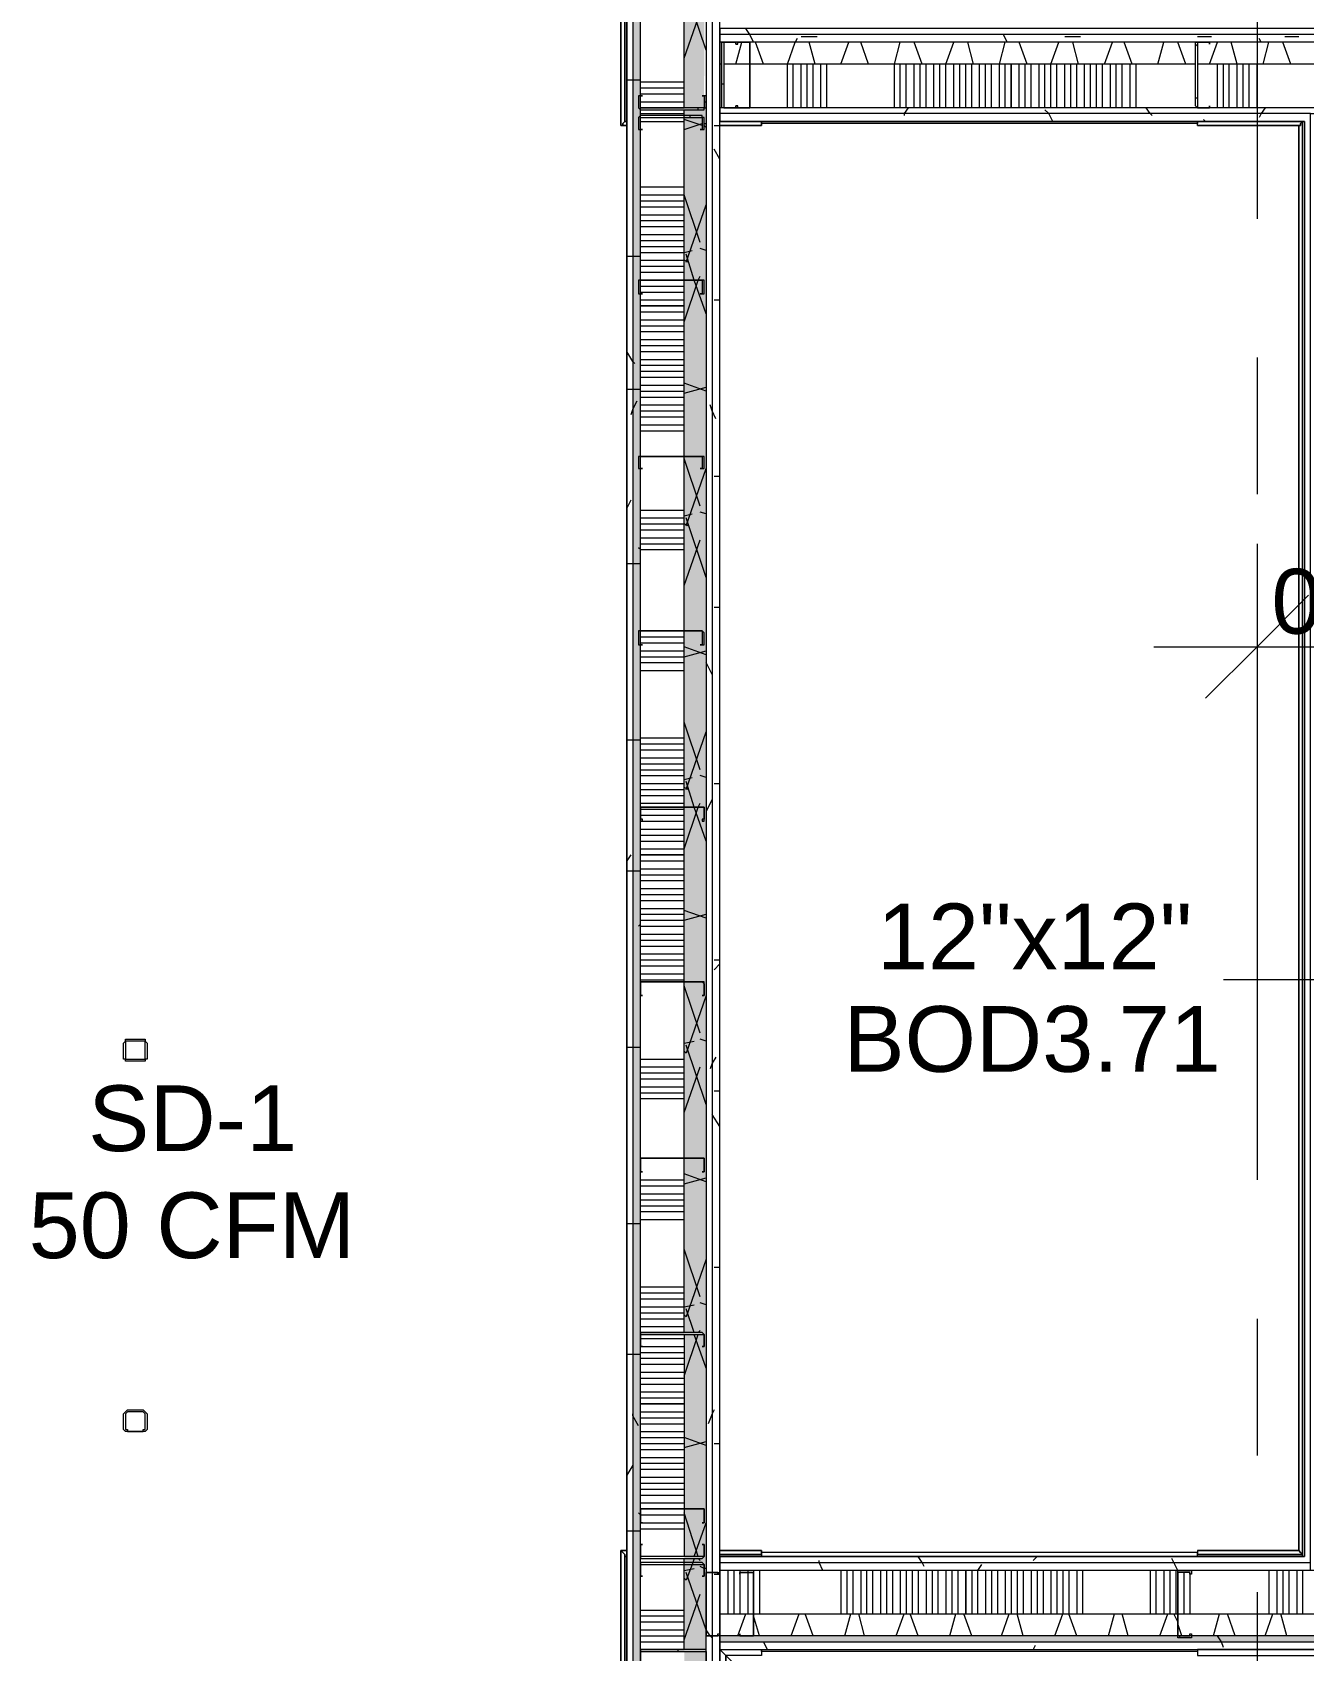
# Model space of a CAD drawing. Header units: metres. Extents: x -2 to 237, y -8 to 52.
# Drawn here: x 28.026 to 30.964, y 26.922 to 30.663 of the extents above; entities that cross this region are included whole.
import ezdxf

# ---------------------------------------------------------------- set-up
doc = ezdxf.new("R2010")
doc.units = ezdxf.units.M
doc.layers.add('HVAC - Ductos', color=5, linetype='Continuous', lineweight=0)
doc.layers.add('PDF_Text', color=7, linetype='Continuous', lineweight=0)
doc.layers.add('PDF_Geometry', color=7, linetype='Continuous', lineweight=0, true_color=0xaaaaaa)
doc.layers.add('PDF_Solid Fills', color=7, linetype='Continuous', lineweight=0, true_color=0xffffff)
doc.styles.add('PDF Helvetica', font='')
doc.styles.get('PDF Helvetica').set_extended_font_data('Helvetica')

msp = doc.modelspace()

# ---------------------------------------------------------------- hatches: boundary and pattern name
at = {"layer": 'PDF_Solid Fills', "lineweight": 0, "transparency": 33554559}
for points in [[(29.4134, 25.554), (29.4317, 25.554), (29.4317, 31.2993), (29.4271, 31.3039), (29.4317, 31.912), (29.4317, 31.9133), (29.4134, 31.9133)], [(29.5783, 30.493), (29.5829, 31.9133), (29.5325, 31.9133), (29.5325, 25.554), (29.5829, 25.554), (29.5829, 30.4884)], [(30.6733, 26.9514), (30.6733, 26.956), (29.615, 26.956), (29.615, 26.9423), (31.1499, 26.9423), (31.1499, 26.956), (30.7009, 26.956)]]:
    msp.add_hatch(color=256, dxfattribs=at).paths.add_polyline_path(points)
h = msp.add_hatch(color=256, dxfattribs=at)
h.paths.add_polyline_path([(30.7009, 27.1026), (30.7009, 27.1072), (30.6733, 27.1072)])
h.paths.add_polyline_path([(30.7054, 26.956), (30.6733, 26.956), (30.7054, 26.9514)])

# ---------------------------------------------------------------- linework, layer by layer
at = {"layer": 'HVAC - Ductos', "lineweight": 0}
for points in [[(30.8566, 29.4805), (30.8566, 29.2422), (30.8566, 29.0039)], [(30.9757, 29.3613), (30.8566, 29.2422), (30.7375, 29.1231)], [(30.6183, 29.2422), (31.8004, 29.2422)], [(31.5622, 28.4725), (30.7788, 28.4725)]]:
    msp.add_lwpolyline(points, dxfattribs=at)
at = {"layer": 'PDF_Geometry', "lineweight": 0}
for points in [[(29.615, 25.554), (29.615, 31.8766), (29.615, 31.9133), (29.615, 31.9683), (29.615, 32.518), (31.159, 32.518), (31.3194, 32.518), (31.3194, 32.738), (31.159, 32.738), (29.3997, 32.738), (29.3997, 32.518), (29.3997, 31.9133), (29.3997, 25.554)], [(40.3131, 32.7197), (39.5022, 32.7197), (39.5022, 32.7334), (38.7828, 32.7334), (31.8142, 32.7334), (31.8142, 32.7197), (31.3194, 32.7197), (31.159, 32.7197), (29.4134, 32.7197), (29.4134, 32.7059), (29.4134, 32.518), (29.4134, 31.9133), (29.4134, 25.554), (29.4134, 22.5485)], [(29.3997, 22.4523), (29.3997, 22.4385), (29.3997, 22.4568), (29.9907, 22.4568), (29.9907, 22.5485), (29.4317, 22.5485), (29.4317, 25.554), (29.4317, 31.9133), (29.4317, 32.1103), (29.4317, 32.5135), (29.4317, 32.6555), (29.5325, 32.6555), (29.9357, 32.6555), (30.3434, 32.6555), (30.7467, 32.6555)], [(29.4317, 30.4884), (29.5325, 30.4884), (29.5325, 30.8916), (29.5325, 31.2947), (29.5325, 31.7025), (29.5325, 31.9133), (29.5325, 32.1103), (29.5325, 32.5135), (29.5325, 32.518), (29.5325, 32.5502), (29.5325, 32.6555), (29.4317, 32.6555)], [(38.7828, 32.5502), (31.8142, 32.5502), (31.3194, 32.5502), (31.159, 32.5502), (29.5829, 32.5502), (29.5325, 32.5502), (29.5829, 32.5502), (29.5829, 32.5364), (29.5829, 32.518), (29.5829, 31.9133), (29.5829, 27.1026)], [(31.104, 32.5226), (29.615, 32.5226), (29.615, 32.518), (29.615, 31.9133), (29.615, 32.5226), (29.5967, 32.5226), (29.5967, 31.9133), (29.5967, 27.1026), (29.5967, 26.956), (29.5967, 25.554), (29.5967, 25.5356)], [(29.3997, 25.554), (29.3997, 31.9133)], [(29.615, 26.9239), (29.615, 25.554), (29.615, 31.9133), (29.615, 31.8766), (29.615, 31.8583), (29.6287, 31.8491), (31.2277, 31.8491)], [(30.8566, 31.501), (30.8566, 30.2318)], [(29.3997, 30.7725), (29.3997, 30.4563), (29.3951, 30.4563), (29.3905, 30.4518), (29.3905, 30.4472), (29.3859, 30.4472), (29.3997, 30.4472), (29.3859, 30.4472), (29.3859, 30.7725), (29.3859, 30.4472), (29.3905, 30.4472), (29.3905, 30.4518), (29.3951, 30.4563), (29.3997, 30.4563), (29.3997, 30.6809)], [(29.615, 26.9422), (30.9666, 26.9422), (31.1499, 26.9422), (31.1636, 26.9422), (31.1636, 30.4563), (31.1636, 30.6396), (31.1636, 30.6579), (29.615, 30.6579)], [(31.1499, 30.5892), (31.1499, 26.956), (31.1499, 30.4563), (31.1499, 30.5892), (31.1499, 30.6396), (29.615, 30.6396)], [(29.6241, 30.6396), (29.6241, 30.6396)], [(30.7191, 30.6396), (30.7191, 30.6396)], [(29.6516, 30.635), (29.6516, 30.635)], [(30.7467, 30.635), (30.7467, 30.635)], [(30.9986, 27.1072), (30.9803, 27.1072), (30.9803, 30.4746), (30.9986, 30.4746), (30.9986, 30.3922), (30.9986, 29.989), (30.9986, 30.3922), (30.9986, 30.4884), (31.0994, 30.4884), (31.0994, 30.3922), (31.0994, 29.989), (31.0994, 30.3922), (31.0994, 30.5892), (31.0994, 30.4884), (31.0994, 30.4563), (31.0994, 30.3922), (31.0994, 29.989), (30.9986, 29.989), (30.9986, 30.3922), (30.9986, 30.4563), (30.9986, 30.4746), (30.9986, 30.4884), (29.615, 30.4884)], [(29.6195, 30.5892), (29.615, 30.5892)], [(30.7146, 30.5892), (29.6838, 30.5892), (29.6241, 30.5892)], [(29.7708, 30.4884), (29.7708, 30.5892)], [(29.7845, 30.4884), (29.7845, 30.5892)], [(29.8028, 30.4884), (29.8028, 30.5892)], [(29.8166, 30.4884), (29.8166, 30.5892)], [(29.8304, 30.4884), (29.8304, 30.5892)], [(29.8486, 30.4884), (29.8486, 30.5892)], [(29.8624, 30.4884), (29.8624, 30.5892)], [(30.0182, 30.4884), (30.0182, 30.5892)], [(30.0319, 30.4884), (30.0319, 30.5892)], [(30.0457, 30.4884), (30.0457, 30.5892)], [(30.064, 30.4884), (30.064, 30.5892)], [(30.0777, 30.4884), (30.0777, 30.5892)], [(30.0915, 30.4884), (30.0915, 30.5892)], [(30.1098, 30.4884), (30.1098, 30.5892)], [(30.1235, 30.4884), (30.1235, 30.5892)], [(30.1373, 30.4884), (30.1373, 30.5892)], [(30.1556, 30.4884), (30.1556, 30.5892)], [(30.1693, 30.4884), (30.1693, 30.5892)], [(30.1831, 30.4884), (30.1831, 30.5892)], [(30.1969, 30.4884), (30.1969, 30.5892)], [(30.2152, 30.4884), (30.2152, 30.5892)], [(30.229, 30.4884), (30.229, 30.5892)], [(30.2427, 30.4884), (30.2427, 30.5892)], [(30.261, 30.4884), (30.261, 30.5892)], [(30.2747, 30.4884), (30.2747, 30.5892)], [(30.3068, 30.4884), (30.3068, 30.5892)], [(30.3206, 30.4884), (30.3206, 30.5892)], [(30.3343, 30.4884), (30.3343, 30.5892)], [(30.3526, 30.4884), (30.3526, 30.5892)], [(30.3664, 30.4884), (30.3664, 30.5892)], [(30.3801, 30.4884), (30.3801, 30.5892)], [(30.3938, 30.4884), (30.3938, 30.5892)], [(30.4122, 30.4884), (30.4122, 30.5892)], [(30.426, 30.4884), (30.426, 30.5892)], [(30.4397, 30.4884), (30.4397, 30.5892)], [(30.458, 30.4884), (30.458, 30.5892)], [(30.4718, 30.4884), (30.4718, 30.5892)], [(30.4855, 30.4884), (30.4855, 30.5892)], [(30.4993, 30.4884), (30.4993, 30.5892)], [(30.5176, 30.4884), (30.5176, 30.5892)], [(30.5313, 30.4884), (30.5313, 30.5892)], [(30.5451, 30.4884), (30.5451, 30.5892)], [(30.5634, 30.4884), (30.5634, 30.5892)], [(30.5771, 30.4884), (30.5771, 30.5892)], [(31.0994, 30.4884), (31.0994, 30.5892), (31.0124, 30.5892), (30.7191, 30.5892)], [(30.765, 30.4884), (30.765, 30.5892)], [(30.7788, 30.4884), (30.7788, 30.5892)], [(30.7925, 30.4884), (30.7925, 30.5892)], [(30.8108, 30.4884), (30.8108, 30.5892)], [(30.8245, 30.4884), (30.8245, 30.5892)], [(30.8383, 30.4884), (30.8383, 30.5892)], [(30.8566, 30.4884), (30.8566, 30.5892)], [(29.4317, 30.548), (29.5325, 30.548)], [(29.4317, 30.5342), (29.5325, 30.5342)], [(29.4317, 30.5205), (29.5325, 30.5205)], [(29.4317, 30.5022), (29.5325, 30.5022)], [(29.6516, 30.493), (29.6516, 30.493)], [(30.7467, 30.493), (30.7467, 30.493)], [(29.4317, 27.657), (29.5325, 27.657), (29.5325, 28.0601), (29.5325, 28.4679), (29.5325, 28.8711), (29.5325, 29.2788), (29.5325, 29.682), (29.5325, 30.0898), (29.5325, 30.4655), (29.5325, 30.4838)], [(29.4317, 30.4746), (29.5325, 30.4746)], [(29.4317, 30.4563), (29.5325, 30.4563)], [(29.615, 27.1255), (30.9666, 27.1255), (30.9803, 27.1255), (30.9803, 30.4563), (30.9803, 30.4746), (29.615, 30.4746)], [(30.9666, 30.4563), (29.615, 30.4563), (29.7112, 30.4563), (29.615, 30.4563), (29.7112, 30.4563), (29.615, 30.4563), (29.7112, 30.4563), (29.7112, 30.4518), (29.7112, 30.4563)], [(30.962, 27.1392), (30.962, 30.4563), (30.962, 27.1438), (30.962, 30.4563), (30.9574, 30.4518), (30.9574, 30.4472), (30.9528, 30.4472), (30.9574, 30.4472), (30.9574, 30.4518), (30.962, 30.4563), (30.7191, 30.4563), (30.962, 30.4563), (30.9574, 30.4518), (30.9574, 30.4472), (30.9528, 30.4472), (30.9528, 27.153), (30.9528, 30.4472), (30.9528, 27.153), (30.9574, 27.1484), (30.962, 27.1438), (30.962, 27.1392), (30.962, 27.1438), (30.9574, 27.1484), (30.9528, 27.153), (30.9528, 30.4472), (30.7191, 30.4472), (30.7191, 30.4518), (29.7112, 30.4518)], [(30.7191, 30.4563), (30.962, 30.4563), (30.7191, 30.4563)], [(30.7191, 30.4563), (30.7191, 30.4518), (30.7191, 30.4563), (30.7834, 30.4563)], [(30.962, 30.4563), (30.962, 27.1438), (30.962, 30.4563), (30.962, 27.1392), (30.7191, 27.1392), (30.7191, 27.1484), (30.7191, 27.1438)], [(30.7191, 30.4472), (30.9528, 30.4472), (30.7191, 30.4472), (30.7191, 30.4518)], [(29.7112, 30.4472), (29.7112, 30.4472)], [(30.7191, 30.4472), (30.7191, 30.4472)], [(29.4317, 30.3052), (29.5325, 30.3052)], [(29.4317, 30.2868), (29.5325, 30.2868)], [(29.4317, 30.2731), (29.5325, 30.2731)], [(29.4317, 30.2593), (29.5325, 30.2593)], [(29.4317, 30.241), (29.5325, 30.241)], [(29.4317, 30.2273), (29.5325, 30.2273)], [(29.4317, 30.2135), (29.5325, 30.2135)], [(29.4317, 30.1951), (29.5325, 30.1951)], [(29.4317, 30.1815), (29.5325, 30.1815)], [(29.4317, 30.1677), (29.5325, 30.1677)], [(29.4317, 30.1539), (29.5325, 30.1539)], [(29.4317, 30.1356), (29.5325, 30.1356)], [(29.4317, 30.1219), (29.5325, 30.1219)], [(29.4317, 30.1081), (29.5325, 30.1081)], [(29.4317, 30.0898), (29.5325, 30.0898)], [(29.4317, 30.0761), (29.5325, 30.0761)], [(29.4317, 30.0623), (29.5325, 30.0623)], [(29.4317, 30.044), (29.5325, 30.044)], [(29.4317, 30.0165), (29.5325, 30.0165)], [(29.4317, 29.9982), (29.5325, 29.9982)], [(29.4317, 29.9844), (29.5325, 29.9844)], [(29.4317, 29.9707), (29.5325, 29.9707)], [(29.4317, 29.9524), (29.5325, 29.9524)], [(29.4317, 29.9386), (29.5325, 29.9386)], [(29.4317, 29.9248), (29.5325, 29.9248)], [(29.4317, 29.9066), (29.5325, 29.9066)], [(29.4317, 29.8928), (29.5325, 29.8928)], [(30.8566, 29.9111), (30.8566, 29.595)], [(29.4317, 29.879), (29.5325, 29.879)], [(29.4317, 29.8653), (29.5325, 29.8653)], [(29.4317, 29.847), (29.5325, 29.847)], [(29.4317, 29.8332), (29.5325, 29.8332)], [(29.4317, 29.8195), (29.5325, 29.8195)], [(29.4317, 29.8012), (29.5325, 29.8012)], [(29.4317, 29.7874), (29.5325, 29.7874)], [(29.4317, 29.7737), (29.5325, 29.7737)], [(29.4317, 29.7554), (29.5325, 29.7554)], [(29.4317, 29.7416), (29.5325, 29.7416)], [(29.4317, 29.5583), (29.5325, 29.5583)], [(29.4317, 29.54), (29.5325, 29.54)], [(29.4317, 29.5263), (29.5325, 29.5263)], [(29.4317, 29.5125), (29.5325, 29.5125)], [(29.4317, 29.4942), (29.5325, 29.4942)], [(29.4317, 29.4805), (29.5325, 29.4805)], [(29.4317, 29.4667), (29.5325, 29.4667)], [(29.4317, 29.2788), (29.5325, 29.2788)], [(29.4317, 29.2651), (29.5325, 29.2651)], [(30.8566, 29.2788), (30.8566, 28.0097)], [(29.4317, 29.2514), (29.5325, 29.2514)], [(29.4317, 29.233), (29.5325, 29.233)], [(29.4317, 29.2193), (29.5325, 29.2193)], [(29.4317, 29.2056), (29.5325, 29.2056)], [(29.4317, 29.1872), (29.5325, 29.1872)], [(29.4317, 29.0315), (29.5325, 29.0315)], [(29.4317, 29.0177), (29.5325, 29.0177)], [(29.4317, 29.0039), (29.5325, 29.0039)], [(29.4317, 28.9856), (29.5325, 28.9856)], [(29.4317, 28.9719), (29.5325, 28.9719)], [(29.4317, 28.9581), (29.5325, 28.9581)], [(29.4317, 28.9444), (29.5325, 28.9444)], [(29.4317, 28.9261), (29.5325, 28.9261)], [(29.4317, 28.9123), (29.5325, 28.9123)], [(29.4317, 28.8986), (29.5325, 28.8986)], [(29.4317, 28.8803), (29.5325, 28.8803)], [(29.4317, 28.8665), (29.5325, 28.8665)], [(29.4317, 28.8528), (29.5325, 28.8528)], [(29.4317, 28.839), (29.5325, 28.839)], [(29.4317, 28.8207), (29.5325, 28.8207)], [(29.4317, 28.807), (29.5325, 28.807)], [(29.4317, 28.7932), (29.5325, 28.7932)], [(29.4317, 28.7749), (29.5325, 28.7749)], [(29.4317, 28.7474), (29.5325, 28.7474)], [(29.4317, 28.729), (29.5325, 28.729)], [(29.4317, 28.7153), (29.5325, 28.7153)], [(29.4317, 28.7016), (29.5325, 28.7016)], [(29.4317, 28.6832), (29.5325, 28.6832)], [(29.4317, 28.6695), (29.5325, 28.6695)], [(29.4317, 28.6558), (29.5325, 28.6558)], [(29.4317, 28.6374), (29.5325, 28.6374)], [(29.4317, 28.6237), (29.5325, 28.6237)], [(29.6425, 25.5769), (29.6425, 26.8964), (29.6379, 26.901), (29.6333, 26.9055), (29.6287, 26.9101), (29.6287, 25.5678), (29.6287, 26.9101), (29.615, 26.9239), (30.9666, 26.9239), (31.1636, 26.9239), (31.1819, 26.9239), (30.7191, 26.9239), (30.7191, 26.9101), (31.1819, 26.9101), (31.1819, 26.9239), (31.1819, 28.6283), (34.1875, 28.6283), (39.7175, 28.6283)], [(29.4317, 28.6099), (29.5325, 28.6099)], [(29.4317, 28.5962), (29.5325, 28.5962)], [(29.4317, 28.5779), (29.5325, 28.5779)], [(29.4317, 28.5641), (29.5325, 28.5641)], [(29.4317, 28.5503), (29.5325, 28.5503)], [(29.4317, 28.5321), (29.5325, 28.5321)], [(29.4317, 28.5183), (29.5325, 28.5183)], [(29.4317, 28.5045), (29.5325, 28.5045)], [(29.4317, 28.4863), (29.5325, 28.4863)], [(29.4317, 28.4725), (29.5325, 28.4725)], [(29.4317, 28.2892), (29.5325, 28.2892)], [(29.4317, 28.2709), (29.5325, 28.2709)], [(29.4317, 28.2572), (29.5325, 28.2572)], [(29.4317, 28.2434), (29.5325, 28.2434)], [(29.4317, 28.2251), (29.5325, 28.2251)], [(29.4317, 28.2114), (29.5325, 28.2114)], [(29.4317, 28.1976), (29.5325, 28.1976)], [(29.4317, 28.0097), (29.5325, 28.0097)], [(29.4317, 27.996), (29.5325, 27.996)], [(29.4317, 27.9777), (29.5325, 27.9777)], [(29.4317, 27.9639), (29.5325, 27.9639)], [(29.4317, 27.9502), (29.5325, 27.9502)], [(29.4317, 27.9365), (29.5325, 27.9365)], [(29.4317, 27.9181), (29.5325, 27.9181)], [(29.4317, 27.7623), (29.5325, 27.7623)], [(29.4317, 27.7486), (29.5325, 27.7486)], [(29.4317, 27.7348), (29.5325, 27.7348)], [(29.4317, 27.7165), (29.5325, 27.7165)], [(29.4317, 27.7028), (29.5325, 27.7028)], [(29.4317, 27.689), (29.5325, 27.689)], [(30.8566, 27.689), (30.8566, 27.3729)], [(29.4317, 27.6707), (29.5325, 27.6707)], [(29.5325, 27.6524), (29.5325, 27.2492), (29.5325, 27.1392)], [(29.4317, 27.6432), (29.5325, 27.6432)], [(29.4317, 27.6249), (29.5325, 27.6249)], [(29.4317, 27.6111), (29.5325, 27.6111)], [(29.4317, 27.5974), (29.5325, 27.5974)], [(29.4317, 27.5837), (29.5325, 27.5837)], [(29.4317, 27.5653), (29.5325, 27.5653)], [(29.4317, 27.5516), (29.5325, 27.5516)], [(29.4317, 27.5378), (29.5325, 27.5378)], [(29.4317, 27.5195), (29.5325, 27.5195)], [(29.4317, 27.5058), (29.5325, 27.5058)], [(29.4317, 27.4737), (29.5325, 27.4737)], [(29.4317, 27.4599), (29.5325, 27.4599)], [(29.4317, 27.4462), (29.5325, 27.4462)], [(29.4317, 27.4279), (29.5325, 27.4279)], [(29.4317, 27.4141), (29.5325, 27.4141)], [(29.4317, 27.4004), (29.5325, 27.4004)], [(29.4317, 27.3867), (29.5325, 27.3867)], [(29.4317, 27.3683), (29.5325, 27.3683)], [(29.4317, 27.3546), (29.5325, 27.3546)], [(29.4317, 27.3408), (29.5325, 27.3408)], [(29.4317, 27.3225), (29.5325, 27.3225)], [(29.4317, 27.3088), (29.5325, 27.3088)], [(29.4317, 27.295), (29.5325, 27.295)], [(29.4317, 27.2813), (29.5325, 27.2813)], [(29.4317, 27.2629), (29.5325, 27.2629)], [(29.4317, 27.2354), (29.5325, 27.2354)], [(29.4317, 27.2171), (29.5325, 27.2171)], [(29.4317, 27.2034), (29.5325, 27.2034)], [(29.3997, 26.9605), (29.3997, 27.1392), (29.3951, 27.1392), (29.3951, 27.1438), (29.3905, 27.1484), (29.3859, 27.153), (29.3859, 26.8415), (29.3859, 27.153), (29.3997, 27.153), (29.3859, 27.153), (29.3905, 27.1484), (29.3951, 27.1438), (29.3951, 27.1392), (29.3997, 27.1392), (29.3997, 26.8415), (29.3997, 22.9929), (29.3997, 22.892)], [(29.4317, 26.9239), (29.5325, 26.9239), (29.5325, 27.1209), (29.5325, 27.1346)], [(30.7834, 27.1392), (30.7191, 27.1392), (30.962, 27.1392), (30.962, 27.1438), (30.9574, 27.1484), (30.9528, 27.153), (30.7191, 27.153), (30.7191, 27.1484), (29.7112, 27.1484), (29.7112, 27.1392), (29.615, 27.1392), (29.7112, 27.1392), (29.615, 27.1392), (30.9666, 27.1392)], [(29.7112, 27.1438), (29.7112, 27.1484), (29.7112, 27.153), (29.615, 27.153), (29.7112, 27.153), (29.7112, 27.1484)], [(29.7112, 27.153), (29.7112, 27.153)], [(30.7191, 27.153), (30.7191, 27.153)], [(30.7191, 27.153), (30.9528, 27.153), (30.7191, 27.153), (30.7191, 27.1484)], [(29.5829, 27.1026), (29.5829, 27.1026)], [(29.5829, 27.1026), (29.5829, 27.1026)], [(29.6333, 27.1072), (29.6333, 27.0064)], [(29.6471, 27.1072), (29.6471, 27.0064)], [(29.6608, 27.1072), (29.6608, 27.1026), (29.6608, 27.0064)], [(29.6792, 27.1072), (29.6792, 27.1026), (29.6792, 27.0064)], [(31.0994, 27.1072), (31.0994, 26.956), (31.1453, 26.956), (31.0994, 26.956), (30.9666, 26.956), (30.6733, 26.956), (29.6883, 26.956)], [(29.6929, 27.1072), (29.6929, 27.0064)], [(29.7066, 27.1072), (29.7066, 27.0064)], [(29.8944, 27.1072), (29.8944, 27.0064)], [(29.9082, 27.1072), (29.9082, 27.0064)], [(29.922, 27.1072), (29.922, 27.0064)], [(29.9403, 27.1072), (29.9403, 27.0064)], [(29.9541, 27.1072), (29.9541, 27.0064)], [(29.9678, 27.1072), (29.9678, 27.0064)], [(29.9861, 27.1072), (29.9861, 27.0064)], [(29.9998, 27.1072), (29.9998, 27.0064)], [(30.0136, 27.1072), (30.0136, 27.0064)], [(30.0319, 27.1072), (30.0319, 27.0064)], [(30.0457, 27.1072), (30.0457, 27.0064)], [(30.0594, 27.1072), (30.0594, 27.0064)], [(30.0731, 27.1072), (30.0731, 27.0064)], [(30.0915, 27.1072), (30.0915, 27.0064)], [(30.1052, 27.1072), (30.1052, 27.0064)], [(30.1189, 27.1072), (30.1189, 27.0064)], [(30.1373, 27.1072), (30.1373, 27.0064)], [(30.1511, 27.1072), (30.1511, 27.0064)], [(30.1648, 27.1072), (30.1648, 27.0064)], [(30.1969, 27.1072), (30.1969, 27.0064)], [(30.2106, 27.1072), (30.2106, 27.0064)], [(30.229, 27.1072), (30.229, 27.0064)], [(30.2427, 27.1072), (30.2427, 27.0064)], [(30.2564, 27.1072), (30.2564, 27.0064)], [(30.2747, 27.1072), (30.2747, 27.0064)], [(30.2885, 27.1072), (30.2885, 27.0064)], [(30.3022, 27.1072), (30.3022, 27.0064)], [(30.316, 27.1072), (30.316, 27.0064)], [(30.3343, 27.1072), (30.3343, 27.0064)], [(30.348, 27.1072), (30.348, 27.0064)], [(30.3618, 27.1072), (30.3618, 27.0064)], [(30.3801, 27.1072), (30.3801, 27.0064)], [(30.3938, 27.1072), (30.3938, 27.0064)], [(30.4076, 27.1072), (30.4076, 27.0064)], [(30.4214, 27.1072), (30.4214, 27.0064)], [(30.4397, 27.1072), (30.4397, 27.0064)], [(30.4534, 27.1072), (30.4534, 27.0064)], [(30.6092, 27.1072), (30.6092, 27.0064)], [(30.6229, 27.1072), (30.6229, 27.0064)], [(30.6413, 27.1072), (30.6413, 27.0064)], [(30.655, 27.1072), (30.655, 27.0064)], [(30.6687, 27.1072), (30.6687, 27.0064)], [(30.6733, 27.1026), (30.6733, 27.1026)], [(30.6871, 27.1072), (30.6871, 27.1072)], [(30.6871, 27.1026), (30.6871, 27.0064)], [(30.7009, 27.1072), (30.7009, 27.1072)], [(30.7009, 27.1026), (30.7009, 27.0064)], [(30.8841, 27.1072), (30.8841, 27.0064)], [(30.9024, 27.1072), (30.9024, 27.0064)], [(30.9162, 27.1072), (30.9162, 27.0064)], [(30.9299, 27.1072), (30.9299, 27.0064)], [(30.9482, 27.1072), (30.9482, 27.0064)], [(30.962, 27.1072), (30.962, 27.0064)], [(30.8566, 27.0568), (30.8566, 25.7877)], [(29.4317, 27.0155), (29.5325, 27.0155)], [(29.4317, 27.0018), (29.5325, 27.0018)], [(29.4317, 26.988), (29.5325, 26.988)], [(29.4317, 26.9697), (29.5325, 26.9697)], [(29.4317, 26.956), (29.5325, 26.956)], [(29.4317, 26.9422), (29.5325, 26.9422)], [(29.5967, 25.4165), (29.5967, 25.5219), (29.5829, 25.5219), (29.5829, 25.4165), (29.5829, 25.5219), (29.5829, 25.554), (29.5829, 26.956)], [(29.5829, 26.956), (29.5829, 26.956)], [(29.5829, 26.956), (29.5829, 26.956)], [(29.6608, 26.956), (29.615, 26.956)], [(30.6733, 26.956), (30.6733, 26.956)], [(30.7191, 26.9239), (30.7191, 26.9193), (29.7112, 26.9193), (29.7112, 26.9239)]]:
    msp.add_lwpolyline(points, dxfattribs=at)
for points in [[(29.3951, 30.4563), (29.3951, 30.7725)], [(29.615, 26.9239), (30.9666, 26.9239), (31.1819, 26.9239), (31.1819, 30.4563), (31.1819, 30.6717), (29.615, 30.6717), (29.615, 30.4563), (30.9666, 30.4563), (30.9666, 27.1392), (29.615, 27.1392)], [(29.6241, 30.4884), (29.6195, 30.4884), (29.6195, 30.493), (29.6195, 30.6396), (29.6241, 30.6396), (29.6516, 30.6396), (29.6516, 30.635), (29.6516, 30.6396), (29.6241, 30.6396), (29.6241, 30.493), (29.6241, 30.4884), (29.6516, 30.4884)], [(29.6516, 30.4884), (29.6838, 30.4884), (29.6838, 30.493), (29.6838, 30.6396), (29.6516, 30.6396), (29.6516, 30.635), (29.6562, 30.635), (29.6562, 30.6396), (29.6838, 30.6396), (29.6838, 30.493), (29.6838, 30.4884), (29.6562, 30.4884), (29.6562, 30.493), (29.6516, 30.493)], [(30.7191, 30.4884), (30.7146, 30.493), (30.7146, 30.6396), (30.7191, 30.6396), (30.7467, 30.6396), (30.7467, 30.635), (30.7467, 30.6396), (30.7191, 30.6396), (30.7191, 30.493), (30.7191, 30.4884), (30.7467, 30.4884)], [(30.2885, 30.5892), (30.2885, 30.4884)], [(29.4271, 30.5159), (29.4271, 30.4884), (29.4317, 30.4838), (29.5783, 30.4838), (29.5783, 30.4884), (29.5829, 30.4884), (29.5829, 30.5159), (29.5737, 30.5159), (29.5783, 30.5159), (29.5783, 30.4884), (29.4317, 30.4884), (29.4317, 30.5159), (29.4363, 30.5159)], [(29.6516, 30.493), (29.6516, 30.4884)], [(30.7467, 30.493), (30.7467, 30.4884)], [(29.5783, 30.438), (29.5783, 30.4655), (29.5737, 30.4655), (29.5737, 30.47), (29.4317, 30.47), (29.4271, 30.4655), (29.4271, 30.438), (29.4363, 30.438), (29.4317, 30.438), (29.4317, 30.4655), (29.5737, 30.4655), (29.5737, 30.438), (29.5691, 30.438)], [(29.7112, 30.4472), (29.615, 30.4472), (29.7112, 30.4472), (29.7112, 30.4518)], [(29.5783, 30.0577), (29.5783, 30.0898), (29.5737, 30.0898), (29.4317, 30.0898), (29.4271, 30.0898), (29.4271, 30.0577), (29.4363, 30.0577), (29.4317, 30.0577), (29.4317, 30.0898), (29.5737, 30.0898), (29.5737, 30.0577), (29.5691, 30.0577)], [(29.5325, 30.0303), (29.4317, 30.0303)], [(29.5783, 29.6545), (29.5783, 29.682), (29.5737, 29.682), (29.4317, 29.682), (29.4271, 29.682), (29.4271, 29.6545), (29.4363, 29.6545), (29.4317, 29.6545), (29.4317, 29.682), (29.5737, 29.682), (29.5737, 29.6545), (29.5691, 29.6545)], [(29.5783, 29.2468), (29.5783, 29.2743), (29.5737, 29.2788), (29.4317, 29.2788), (29.4271, 29.2788), (29.4271, 29.2743), (29.4271, 29.2468), (29.4363, 29.2468), (29.4317, 29.2468), (29.4317, 29.2743), (29.4317, 29.2788), (29.5737, 29.2788), (29.5737, 29.2743), (29.5737, 29.2468), (29.5691, 29.2468)], [(29.5783, 28.839), (29.5783, 28.8711), (29.5737, 28.8711), (29.4317, 28.8711), (29.4317, 28.839), (29.4363, 28.839), (29.4363, 28.8436), (29.4317, 28.8436), (29.4317, 28.8711), (29.5737, 28.8711), (29.5783, 28.8711), (29.5783, 28.8436), (29.5737, 28.8436), (29.5737, 28.839)], [(29.5325, 28.7612), (29.4317, 28.7612)], [(29.5783, 28.4358), (29.5783, 28.4633), (29.5783, 28.4679), (29.5737, 28.4679), (29.4317, 28.4679), (29.4317, 28.4633), (29.4317, 28.4358), (29.4363, 28.4358), (29.4317, 28.4358), (29.4317, 28.4633), (29.4317, 28.4679), (29.5737, 28.4679), (29.5783, 28.4633), (29.5783, 28.4358), (29.5737, 28.4358)], [(28.2359, 28.3259), (28.2405, 28.3305), (28.2405, 28.335), (28.2451, 28.335), (28.2817, 28.335), (28.2863, 28.335), (28.2863, 28.3305), (28.2909, 28.3259), (28.2909, 28.2892), (28.2863, 28.2892), (28.2863, 28.2846), (28.2817, 28.2846), (28.2451, 28.2846), (28.2405, 28.2846), (28.2405, 28.2892), (28.2359, 28.2892)], [(28.2451, 28.2892), (28.2817, 28.2892), (28.2863, 28.2892), (28.2863, 28.3259), (28.2863, 28.3305), (28.2817, 28.3305), (28.2451, 28.3305), (28.2405, 28.3305), (28.2405, 28.3259), (28.2405, 28.2892)], [(29.5783, 28.0281), (29.5783, 28.0601), (29.5737, 28.0601), (29.4317, 28.0601), (29.4317, 28.0281), (29.4363, 28.0281), (29.4317, 28.0281), (29.4317, 28.0601), (29.5737, 28.0601), (29.5783, 28.0601), (29.5783, 28.0281), (29.5737, 28.0281)], [(29.5783, 27.6249), (29.5783, 27.6524), (29.5737, 27.657), (29.4317, 27.657), (29.4317, 27.6524), (29.4317, 27.6249), (29.4363, 27.6249), (29.4317, 27.6249), (29.4317, 27.6524), (29.5737, 27.6524), (29.5783, 27.6524), (29.5783, 27.6249), (29.5737, 27.6249)], [(28.2359, 27.4691), (28.2405, 27.4737), (28.2451, 27.4783), (28.2817, 27.4783), (28.2863, 27.4737), (28.2909, 27.4691), (28.2909, 27.4325), (28.2863, 27.4279), (28.2817, 27.4279), (28.2451, 27.4279), (28.2405, 27.4279), (28.2359, 27.4325)], [(28.2451, 27.4279), (28.2817, 27.4279), (28.2817, 27.4325), (28.2863, 27.4325), (28.2863, 27.4691), (28.2817, 27.4737), (28.2451, 27.4737), (28.2405, 27.4691), (28.2405, 27.4325), (28.2451, 27.4325)], [(29.5325, 27.492), (29.4317, 27.492)], [(29.5783, 27.2171), (29.5783, 27.2492), (29.5737, 27.2492), (29.4317, 27.2492), (29.4317, 27.2171), (29.4363, 27.2171), (29.4317, 27.2171), (29.4317, 27.2492), (29.5737, 27.2492), (29.5783, 27.2492), (29.5783, 27.2171), (29.5737, 27.2171)], [(29.4317, 27.1667), (29.4317, 27.1392), (29.4317, 27.1346), (29.5737, 27.1346), (29.5783, 27.1392), (29.5783, 27.1667), (29.5737, 27.1667), (29.5783, 27.1667), (29.5783, 27.1392), (29.5737, 27.1392), (29.4317, 27.1392), (29.4317, 27.1667), (29.4363, 27.1667)], [(29.3951, 26.8415), (29.3951, 27.1438)], [(29.5783, 27.0934), (29.5783, 27.1209), (29.5737, 27.1255), (29.4317, 27.1255), (29.4317, 27.1209), (29.4317, 27.0934), (29.4363, 27.0934), (29.4317, 27.0934), (29.4317, 27.1209), (29.5737, 27.1209), (29.5783, 27.1209), (29.5783, 27.0934), (29.5737, 27.0934)], [(29.615, 27.1438), (29.7112, 27.1438)], [(30.7191, 27.1438), (30.962, 27.1438)], [(29.5829, 26.956), (29.5829, 27.1026), (29.615, 27.1026), (29.615, 27.098), (29.6104, 27.098), (29.6104, 27.1026), (29.5829, 27.1026), (29.5829, 26.956), (29.6104, 26.956), (29.6104, 26.9605), (29.615, 26.9605), (29.615, 26.956)], [(31.0994, 27.0064), (30.9986, 27.0064), (30.9986, 27.1072), (30.9803, 27.1072), (30.9666, 27.1072), (29.615, 27.1072), (29.615, 27.0064), (29.6929, 27.0064), (30.6733, 27.0064), (30.9666, 27.0064), (30.9986, 27.0064), (31.0994, 27.0064), (31.0994, 27.1072)], [(29.6608, 26.956), (29.6883, 26.956), (29.6929, 26.956), (29.6929, 27.1026), (29.6883, 27.1026), (29.6608, 27.1026), (29.6608, 27.098), (29.6608, 27.1026), (29.6883, 27.1026), (29.6929, 27.1026), (29.6929, 26.956), (29.6883, 26.956), (29.6608, 26.956), (29.6608, 26.9605)], [(30.1831, 27.0064), (30.1831, 27.1072)], [(30.6733, 26.9514), (30.6733, 26.956), (30.6733, 27.1026), (30.6733, 27.1072), (30.7054, 27.1072), (30.7054, 27.098), (30.7009, 27.098), (30.7009, 27.1026), (30.6733, 27.1026), (30.6733, 26.956), (30.7009, 26.956), (30.7009, 26.9605), (30.7054, 26.9605), (30.7054, 26.9514)], [(29.5829, 26.8918), (29.5829, 26.9193), (29.5829, 26.9239), (29.5783, 26.9239), (29.4317, 26.9239), (29.4317, 26.9193), (29.4317, 26.8918), (29.4363, 26.8918), (29.4317, 26.8918), (29.4317, 26.9193), (29.5783, 26.9193), (29.5829, 26.9193), (29.5829, 26.8918), (29.5783, 26.8918)], [(29.615, 26.9239), (29.7112, 26.9239), (29.7112, 26.9101), (29.6287, 26.9101)]]:
    msp.add_lwpolyline(points, close=True, dxfattribs=at)
at = {"layer": 'PDF_Geometry', "color": 254, "lineweight": 0, "true_color": 0xdddddd}
for points in [[(29.5829, 30.6213), (29.5371, 30.7587)], [(29.5325, 30.6029), (29.5691, 30.7083)], [(29.6516, 30.5892), (29.6654, 30.6396)], [(29.7158, 30.5892), (29.6975, 30.6396)], [(29.7708, 30.5892), (29.7891, 30.6396)], [(29.8349, 30.5892), (29.8212, 30.6396)], [(29.8944, 30.5892), (29.9128, 30.6396)], [(29.9587, 30.5892), (29.9403, 30.6396)], [(30.0182, 30.5892), (30.0319, 30.6396)], [(30.0823, 30.5892), (30.064, 30.6396)], [(30.1373, 30.5892), (30.1556, 30.6396)], [(30.2014, 30.5892), (30.1877, 30.6396)], [(30.261, 30.5892), (30.2747, 30.6396)], [(30.3252, 30.5892), (30.3068, 30.6396)], [(30.3801, 30.5892), (30.3984, 30.6396)], [(30.4442, 30.5892), (30.4305, 30.6396)], [(30.5039, 30.5892), (30.5221, 30.6396)], [(30.568, 30.5892), (30.5496, 30.6396)], [(30.6275, 30.5892), (30.6413, 30.6396)], [(30.6917, 30.5892), (30.6733, 30.6396)], [(30.7467, 30.5892), (30.765, 30.6396)], [(30.8108, 30.5892), (30.797, 30.6396)], [(30.8704, 30.5892), (30.8841, 30.6396)], [(30.9345, 30.5892), (30.9162, 30.6396)], [(29.5737, 30.4472), (29.5325, 30.4609)], [(29.5325, 30.438), (29.5737, 30.4518)], [(29.5783, 30.4518), (29.5829, 30.4518)], [(29.5829, 30.4426), (29.5783, 30.4472)], [(29.5691, 30.1769), (29.5325, 30.2868)], [(29.5371, 30.1311), (29.5829, 30.2639)], [(29.5325, 30.1539), (29.5509, 30.1585)], [(29.5829, 30.1585), (29.5691, 30.1631)], [(29.5417, 30.1311), (29.5325, 30.1356)], [(29.5829, 30.0119), (29.5555, 30.0898), (29.5371, 30.1494)], [(29.5325, 29.9936), (29.5646, 30.0898), (29.5691, 30.0989)], [(29.5829, 29.8332), (29.5325, 29.8516)], [(29.5325, 29.8286), (29.5829, 29.8424)], [(29.5691, 29.5675), (29.5325, 29.6775)], [(29.5371, 29.5217), (29.5829, 29.6545)], [(29.5829, 29.5492), (29.5691, 29.5537)], [(29.5325, 29.5446), (29.5509, 29.5492)], [(29.5417, 29.5217), (29.5325, 29.5263)], [(29.5829, 29.4026), (29.5371, 29.54)], [(29.5325, 29.3842), (29.5691, 29.4896)], [(29.5829, 29.2239), (29.5325, 29.2422)], [(29.5325, 29.2193), (29.5829, 29.233)], [(29.5691, 28.9581), (29.5325, 29.0681)], [(29.5371, 28.9123), (29.5829, 29.0452)], [(29.5325, 28.9352), (29.5509, 28.9398)], [(29.5829, 28.7932), (29.5555, 28.8711), (29.5371, 28.9307)], [(29.5829, 28.9398), (29.5691, 28.9444)], [(29.5417, 28.9123), (29.5325, 28.9169)], [(29.5325, 28.7749), (29.5646, 28.8711), (29.5691, 28.8803)], [(29.5829, 28.6145), (29.5325, 28.6328)], [(29.5325, 28.6099), (29.5829, 28.6237)], [(29.5691, 28.3488), (29.5325, 28.4587)], [(29.5829, 28.4358), (29.5371, 28.303), (29.5325, 28.3076)], [(29.5325, 28.3259), (29.5555, 28.3305)], [(29.5829, 28.1838), (29.5371, 28.3213)], [(29.5829, 28.3305), (29.5691, 28.335)], [(29.5325, 28.1655), (29.5691, 28.2709)], [(29.5829, 28.0051), (29.5325, 28.0235)], [(29.5325, 28.0005), (29.5829, 28.0143)], [(29.5691, 27.7394), (29.5325, 27.8494)], [(29.5829, 27.8265), (29.5371, 27.6936), (29.5325, 27.6982)], [(29.5325, 27.7165), (29.5555, 27.7211)], [(29.5829, 27.7211), (29.5691, 27.7257)], [(29.5555, 27.657), (29.5371, 27.712)], [(29.5325, 27.5562), (29.5646, 27.6524)], [(29.5829, 27.5745), (29.5555, 27.6524)], [(29.5646, 27.657), (29.5691, 27.6616)], [(29.5829, 27.3958), (29.5325, 27.4141)], [(29.5325, 27.3913), (29.5829, 27.4049)], [(29.5646, 27.1392), (29.5325, 27.24)], [(29.5555, 27.1392), (29.5829, 27.2171)], [(29.5555, 27.1346), (29.5509, 27.1209), (29.5371, 27.0842), (29.5325, 27.0888)], [(29.5691, 27.1301), (29.5646, 27.1346)], [(29.5325, 27.1072), (29.5555, 27.1118)], [(29.5829, 26.9697), (29.5371, 27.1026)], [(29.5829, 27.1118), (29.5783, 27.1118), (29.5691, 27.1164)], [(29.5325, 26.9468), (29.5691, 27.0522)], [(29.6562, 26.956), (29.6746, 27.0064)], [(29.7066, 26.956), (29.6929, 27.0018)], [(29.78, 26.956), (29.7982, 27.0064)], [(29.8304, 26.956), (29.812, 27.0064)], [(29.9036, 26.956), (29.9174, 27.0064)], [(29.9495, 26.956), (29.9357, 27.0064)], [(30.0227, 26.956), (30.0411, 27.0064)], [(30.0731, 26.956), (30.0549, 27.0064)], [(30.1465, 26.956), (30.1602, 27.0064)], [(30.1969, 26.956), (30.1785, 27.0064)], [(30.2656, 26.956), (30.2839, 27.0064)], [(30.316, 26.956), (30.3022, 27.0064)], [(30.3893, 26.956), (30.4076, 27.0064)], [(30.4397, 26.956), (30.4214, 27.0064)], [(30.513, 26.956), (30.5267, 27.0064)], [(30.5588, 26.956), (30.5451, 27.0064)], [(30.6321, 26.956), (30.6505, 27.0064)], [(30.6733, 26.988), (30.6642, 27.0064)], [(30.6825, 26.956), (30.6733, 26.9835)], [(30.7558, 26.956), (30.7696, 27.0064)], [(30.8062, 26.956), (30.7879, 27.0064)], [(30.875, 26.956), (30.8932, 27.0064)], [(30.9254, 26.956), (30.9116, 27.0064)]]:
    msp.add_lwpolyline(points, dxfattribs=at)
at = {"layer": 'PDF_Geometry', "color": 254, "lineweight": 0, "true_color": 0xeaeaea}
for points in [[(29.6929, 30.6396), (29.6838, 30.6579), (29.6746, 30.6717)], [(29.7937, 30.6487), (29.7891, 30.6396)], [(29.8028, 30.6533), (29.8395, 30.6533)], [(30.2793, 30.6396), (30.2702, 30.6579), (30.2656, 30.6579)], [(30.4122, 30.6533), (30.4488, 30.6533)], [(30.7191, 30.6533), (30.7512, 30.6533)], [(30.8658, 30.6396), (30.8612, 30.6487)], [(30.9208, 30.6533), (30.9528, 30.6533)], [(29.3997, 30.5525), (29.4134, 30.5525), (29.4317, 30.5525)], [(30.0503, 30.4884), (30.0411, 30.4746), (30.0411, 30.47)], [(30.6138, 30.47), (30.6092, 30.4746), (30.6001, 30.4884)], [(30.875, 30.4884), (30.8658, 30.4746), (30.8612, 30.4655)], [(30.3847, 30.4563), (30.3756, 30.4746), (30.3664, 30.4838)], [(30.7375, 30.4563), (30.7329, 30.4609)], [(29.6013, 30.4472), (29.615, 30.4472)], [(29.615, 30.3693), (29.6013, 30.3922)], [(29.3997, 30.1723), (29.3997, 30.1723)], [(29.3997, 30.1448), (29.4134, 30.1448), (29.4317, 30.1448)], [(29.6013, 30.044), (29.615, 30.044)], [(29.418, 29.8974), (29.4134, 29.902), (29.3997, 29.9248)], [(29.3997, 29.8378), (29.4134, 29.8378), (29.4317, 29.8378)], [(29.4226, 29.8103), (29.4134, 29.792), (29.4089, 29.7782)], [(29.6058, 29.7691), (29.5967, 29.7874), (29.5921, 29.8012)], [(29.6013, 29.6362), (29.615, 29.6362)], [(29.4089, 29.5813), (29.3997, 29.5629)], [(29.4317, 29.4667), (29.4271, 29.4713)], [(29.3997, 29.4346), (29.4134, 29.4346), (29.4317, 29.4346)], [(29.5829, 29.4072), (29.5829, 29.4072)], [(29.6013, 29.3338), (29.615, 29.3338)], [(29.5967, 29.1781), (29.5829, 29.2056)], [(29.3997, 29.0269), (29.4134, 29.0269), (29.4317, 29.0269)], [(29.6013, 28.9261), (29.615, 28.9261)], [(29.5967, 28.8894), (29.5829, 28.8619)], [(29.4089, 28.7612), (29.3997, 28.7474)], [(29.3997, 28.7245), (29.4134, 28.7245), (29.4317, 28.7245)], [(29.4317, 28.6008), (29.4271, 28.5962)], [(29.6013, 28.5183), (29.615, 28.5183)], [(29.615, 28.5091), (29.6013, 28.4954)], [(29.3997, 28.3167), (29.4134, 28.3167), (29.4317, 28.3167)], [(29.6058, 28.2938), (29.5967, 28.28), (29.5921, 28.2663)], [(29.6013, 28.2159), (29.615, 28.2159)], [(29.615, 28.1334), (29.5967, 28.1609)], [(29.3997, 27.9089), (29.4134, 27.9089), (29.4317, 27.9089)], [(29.6013, 27.8082), (29.615, 27.8082)], [(29.3997, 27.6066), (29.4134, 27.6066), (29.4317, 27.6066)], [(29.4271, 27.4416), (29.4134, 27.4645), (29.4134, 27.4691)], [(29.6013, 27.4783), (29.5967, 27.4691), (29.5875, 27.4462)], [(29.6013, 27.4004), (29.615, 27.4004)], [(29.4134, 27.35), (29.3997, 27.3271)], [(29.4317, 27.2354), (29.4271, 27.24)], [(29.3997, 27.1988), (29.4134, 27.1988), (29.4317, 27.1988)], [(29.7204, 27.1392), (29.7204, 27.1392)], [(29.8532, 27.1072), (29.844, 27.1255), (29.844, 27.1301)], [(30.0869, 27.1164), (30.0823, 27.1255), (30.0731, 27.1392)], [(30.348, 27.1392), (30.3389, 27.1301)], [(30.6733, 27.1072), (30.6642, 27.1255), (30.6596, 27.1346)], [(29.6013, 27.098), (29.615, 27.098)], [(30.2198, 27.1209), (30.2106, 27.1072)], [(29.5967, 26.9514), (29.5921, 26.956), (29.5829, 26.9697)], [(29.7158, 26.9422), (29.7158, 26.9422)], [(29.7249, 26.9239), (29.7158, 26.9422)], [(30.7788, 26.9285), (30.7742, 26.9422), (30.765, 26.956)], [(30.3434, 26.9331), (30.3389, 26.9239)]]:
    msp.add_lwpolyline(points, dxfattribs=at)
at = {"layer": 'PDF_Geometry', "color": 254, "lineweight": 0, "true_color": 0xd2d2d2}
for points in [[(30.7237, 30.6396), (30.7237, 30.6396)], [(29.6838, 30.6029), (29.6838, 30.6075)], [(30.7146, 30.6305), (30.7191, 30.635)], [(29.6195, 30.5434), (29.6241, 30.5434)], [(29.5646, 30.4838), (29.5646, 30.4884)], [(29.5783, 30.5022), (29.5829, 30.5022)], [(30.7146, 30.5113), (30.7191, 30.5113)], [(29.5463, 30.4655), (29.5463, 30.47)], [(29.4821, 29.2788), (29.4821, 29.2788)], [(29.4317, 28.8436), (29.4317, 28.8436)], [(29.4592, 28.8711), (29.4592, 28.8711)], [(29.5783, 28.8665), (29.5783, 28.8711)], [(29.5555, 28.4679), (29.5555, 28.4679)], [(29.4638, 27.2492), (29.4638, 27.2492)], [(29.4363, 27.2171), (29.4363, 27.2171)], [(29.6929, 27.0934), (29.6929, 27.0934)], [(30.7054, 27.1026), (30.7054, 27.1026)], [(30.6733, 27.0705), (30.6733, 27.0705)], [(29.5829, 26.9835), (29.5829, 26.9835)], [(29.6929, 26.9697), (29.6929, 26.9743)], [(29.6746, 26.956), (29.6746, 26.956)], [(30.6779, 26.9514), (30.6779, 26.956)], [(29.5188, 26.9193), (29.5188, 26.9239)]]:
    msp.add_lwpolyline(points, dxfattribs=at)

# ---------------------------------------------------------------- texts
at = {"layer": 'PDF_Text', "lineweight": 0, "attachment_point": 4, "style": 'PDF Helvetica'}
for s, insert, char_height in [('0.70 m', (30.8898, 29.3464), 0.15002), ('12"x12"', (29.9781, 28.5727), 0.1519), ('BOD3.71', (29.9002, 28.3345), 0.1519), ('SD-1', (28.1545, 28.1512), 0.1519), ('50 CFM', (28.0171, 27.9038), 0.1519)]:
    msp.add_mtext(s, dxfattribs=dict(at, insert=insert, char_height=char_height))

doc.saveas('drawing.dxf')
